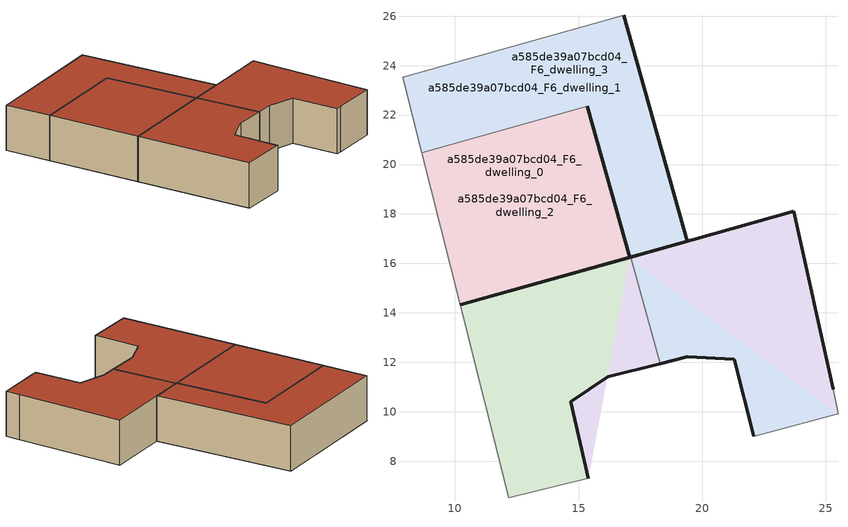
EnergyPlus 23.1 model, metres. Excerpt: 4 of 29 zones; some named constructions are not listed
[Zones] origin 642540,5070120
a585de39a07bcd04_F6_dwelling_0
 floor outside (EU_floor_Construction): 15.38,7.32 16.15,11.4 14.68,10.42 z18; 15.38,7.32 14.68,10.42 16.15,11.4 17.07,16.25 10.21,14.32 12.18,6.52 z18; 18.31,11.95 17.1,16.26 17.07,16.25 16.15,11.4 16.18,11.42 z18; 19.39,16.9 16.83,26.05 7.88,23.53 8.65,20.48 15.35,22.36 17.07,16.25 z18; 17.07,16.25 15.35,22.36 8.65,20.48 10.21,14.32 z18
 wall outside (EU_wall_Construction): 18.31,11.95 16.18,11.42 14.68,10.42 15.38,7.32 / 10.21,14.32 17.1,16.26 z18:21
 wall adiabatic (EU_wall_Construction): 15.38,7.32 12.18,6.52 10.21,14.32 z18:21
 wall to a585de39a07bcd04_F6_dwelling_1 (EU_wall_Construction): 17.1,16.26 18.31,11.95 z18:21
 roof outside (EU_roof_Construction): 15.35,22.36 17.07,16.25 10.21,14.32 8.65,20.48 z21; 17.1,16.26 18.31,11.95 16.18,11.42 14.68,10.42 15.38,7.32 12.18,6.52 10.21,14.32 z21; 16.83,26.05 19.39,16.9 17.07,16.25 15.35,22.36 8.65,20.48 7.88,23.53 z21
a585de39a07bcd04_F6_dwelling_1
 floor outside (EU_floor_Construction): 25.49,9.92 25.29,10.92 23.7,18.11 17.1,16.26 17.11,16.22 z18
 floor to a585de39a07bcd04_F5_dwelling_3 (EU_floor_Construction): 25.49,9.92 17.11,16.22 18.31,11.95 19.38,12.22 21.29,12.12 22.09,9.01 22.49,9.12 z18
 floor to a585de39a07bcd04_F5_dwelling_0 (EU_floor_Construction): 19.39,16.9 16.83,26.05 7.88,23.53 8.65,20.48 15.35,22.36 17.07,16.25 17.1,16.26 z18
 wall outside (EU_wall_Construction): 22.09,9.01 21.29,12.12 19.39,12.22 18.31,11.95 / 17.1,16.26 23.7,18.11 25.29,10.92 z18:21
 wall adiabatic (EU_wall_Construction): 25.29,10.92 25.49,9.92 22.49,9.12 22.09,9.01 z18:21
 roof outside (EU_roof_Construction): 16.83,26.05 19.39,16.9 17.1,16.26 17.07,16.25 15.35,22.36 8.65,20.48 7.88,23.53 z21; 23.7,18.11 25.29,10.92 25.49,9.92 22.49,9.12 22.09,9.01 21.29,12.12 19.39,12.22 18.31,11.95 17.1,16.26 z21
a585de39a07bcd04_F6_dwelling_2
 floor to a585de39a07bcd04_F5_dwelling_2 (EU_floor_Construction): 15.38,7.32 14.68,10.42 16.18,11.42 18.31,11.95 17.1,16.26 10.21,14.32 12.18,6.52 z18; 17.07,16.25 15.35,22.36 8.65,20.48 10.21,14.32 z18
 wall outside (EU_wall_Construction): 15.35,22.36 17.07,16.25 10.21,14.32 z18:21
 wall adiabatic (EU_wall_Construction): 10.21,14.32 8.65,20.48 z18:21
 wall to a585de39a07bcd04_F6_dwelling_3 (EU_wall_Construction): 8.65,20.48 15.35,22.36 z18:21
 roof outside (EU_roof_Construction): 15.35,22.36 17.07,16.25 10.21,14.32 8.65,20.48 z21; 17.1,16.26 18.31,11.95 16.18,11.42 14.68,10.42 15.38,7.32 12.18,6.52 10.21,14.32 z21
a585de39a07bcd04_F6_dwelling_3
 floor outside (EU_floor_Construction): 25.49,9.92 17.11,16.22 18.31,11.95 19.39,12.22 21.29,12.12 22.09,9.01 22.49,9.12 z18
 floor to a585de39a07bcd04_F5_dwelling_3 (EU_floor_Construction): 19.39,16.9 16.83,26.05 7.88,23.53 8.65,20.48 15.35,22.36 17.07,16.25 z18; 15.38,7.32 14.68,10.42 16.15,11.4 17.07,16.25 10.21,14.32 12.18,6.52 z18; 15.38,7.32 16.15,11.4 14.68,10.42 z18; 18.31,11.95 17.11,16.22 17.07,16.25 16.15,11.4 16.18,11.42 z18; 25.49,9.92 25.29,10.92 23.7,18.11 17.1,16.26 17.11,16.22 z18
 wall outside (EU_wall_Construction): 16.83,26.05 19.39,16.9 17.07,16.25 15.36,22.36 z18:21
 wall adiabatic (EU_wall_Construction): 8.65,20.48 7.88,23.53 16.83,26.05 z18:21
 roof outside (EU_roof_Construction): 17.1,16.26 18.31,11.95 16.18,11.42 14.68,10.42 15.38,7.32 12.18,6.52 10.21,14.32 z21; 16.83,26.05 19.39,16.9 17.07,16.25 15.35,22.36 8.65,20.48 7.88,23.53 z21; 23.7,18.11 25.29,10.92 25.49,9.92 22.49,9.12 22.09,9.01 21.29,12.12 19.39,12.22 18.31,11.95 17.1,16.26 z21
[HVACTEMPLATE:THERMOSTAT] Constant Heating Setpoint=20; Constant Cooling Setpoint=50
EU_HeatOnly_a585de39a07bcd04_F0_dwelling_0; EU_HeatOnly_a585de39a07bcd04_F0_dwelling_1; EU_HeatOnly_a585de39a07bcd04_F0_dwelling_2; EU_HeatOnly_a585de39a07bcd04_F0_dwelling_3; EU_HeatOnly_a585de39a07bcd04_F0_dwelling_4; EU_HeatOnly_a585de39a07bcd04_F1_dwelling_0; EU_HeatOnly_a585de39a07bcd04_F1_dwelling_1; EU_HeatOnly_a585de39a07bcd04_F1_dwelling_2; EU_HeatOnly_a585de39a07bcd04_F1_dwelling_3; EU_HeatOnly_a585de39a07bcd04_F2_dwelling_0; EU_HeatOnly_a585de39a07bcd04_F2_dwelling_1; EU_HeatOnly_a585de39a07bcd04_F2_dwelling_2; EU_HeatOnly_a585de39a07bcd04_F2_dwelling_3; EU_HeatOnly_a585de39a07bcd04_F3_dwelling_0; EU_HeatOnly_a585de39a07bcd04_F3_dwelling_1; EU_HeatOnly_a585de39a07bcd04_F3_dwelling_2; EU_HeatOnly_a585de39a07bcd04_F3_dwelling_3; EU_HeatOnly_a585de39a07bcd04_F4_dwelling_0; EU_HeatOnly_a585de39a07bcd04_F4_dwelling_1; EU_HeatOnly_a585de39a07bcd04_F4_dwelling_2; EU_HeatOnly_a585de39a07bcd04_F4_dwelling_3; EU_HeatOnly_a585de39a07bcd04_F5_dwelling_0; EU_HeatOnly_a585de39a07bcd04_F5_dwelling_1; EU_HeatOnly_a585de39a07bcd04_F5_dwelling_2; EU_HeatOnly_a585de39a07bcd04_F5_dwelling_3; EU_HeatOnly_a585de39a07bcd04_F6_dwelling_0; EU_HeatOnly_a585de39a07bcd04_F6_dwelling_1; EU_HeatOnly_a585de39a07bcd04_F6_dwelling_2; EU_HeatOnly_a585de39a07bcd04_F6_dwelling_3
[SCHEDULE:CONSTANT]
Name | Hourly Value
EU_AlwaysOn | 1
EU_CoolingOff | 0
[SCHEDULE:FILE] Column Number=1; Rows to Skip at Top=0; Number of Hours of Data=8760; Column Separator=Comma; Interpolate to Timestep=No; Minutes per Item=60; Adjust Schedule for Daylight Savings=Yes
Name | File
EU_Step8_GainSchedule_a585de39a07bcd04_F2_dwelling_1_f000 | ../../schedules/a585de39a07bcd04/a585de39a07bcd04_F2_dwelling_1_f000_gain.csv
EU_Step8_GainSchedule_a585de39a07bcd04_F2_dwelling_2_f000 | ../../schedules/a585de39a07bcd04/a585de39a07bcd04_F2_dwelling_2_f000_gain.csv
EU_Step8_GainSchedule_a585de39a07bcd04_F2_dwelling_3_f000 | ../../schedules/a585de39a07bcd04/a585de39a07bcd04_F2_dwelling_3_f000_gain.csv
EU_Step8_GainSchedule_a585de39a07bcd04_F3_dwelling_0_f000 | ../../schedules/a585de39a07bcd04/a585de39a07bcd04_F3_dwelling_0_f000_gain.csv
EU_Step8_GainSchedule_a585de39a07bcd04_F3_dwelling_1_f000 | ../../schedules/a585de39a07bcd04/a585de39a07bcd04_F3_dwelling_1_f000_gain.csv
EU_Step8_GainSchedule_a585de39a07bcd04_F3_dwelling_2_f000 | ../../schedules/a585de39a07bcd04/a585de39a07bcd04_F3_dwelling_2_f000_gain.csv
EU_Step8_GainSchedule_a585de39a07bcd04_F3_dwelling_3_f000 | ../../schedules/a585de39a07bcd04/a585de39a07bcd04_F3_dwelling_3_f000_gain.csv
EU_Step8_GainSchedule_a585de39a07bcd04_F4_dwelling_0_f000 | ../../schedules/a585de39a07bcd04/a585de39a07bcd04_F4_dwelling_0_f000_gain.csv
EU_Step8_GainSchedule_a585de39a07bcd04_F4_dwelling_1_f000 | ../../schedules/a585de39a07bcd04/a585de39a07bcd04_F4_dwelling_1_f000_gain.csv
EU_Step8_GainSchedule_a585de39a07bcd04_F4_dwelling_2_f000 | ../../schedules/a585de39a07bcd04/a585de39a07bcd04_F4_dwelling_2_f000_gain.csv
EU_Step8_GainSchedule_a585de39a07bcd04_F4_dwelling_3_f000 | ../../schedules/a585de39a07bcd04/a585de39a07bcd04_F4_dwelling_3_f000_gain.csv
EU_Step8_GainSchedule_a585de39a07bcd04_F5_dwelling_0_f000 | ../../schedules/a585de39a07bcd04/a585de39a07bcd04_F5_dwelling_0_f000_gain.csv
EU_Step8_GainSchedule_a585de39a07bcd04_F5_dwelling_1_f000 | ../../schedules/a585de39a07bcd04/a585de39a07bcd04_F5_dwelling_1_f000_gain.csv
EU_Step8_GainSchedule_a585de39a07bcd04_F5_dwelling_2_f000 | ../../schedules/a585de39a07bcd04/a585de39a07bcd04_F5_dwelling_2_f000_gain.csv
EU_Step8_GainSchedule_a585de39a07bcd04_F5_dwelling_3_f000 | ../../schedules/a585de39a07bcd04/a585de39a07bcd04_F5_dwelling_3_f000_gain.csv
EU_Step8_GainSchedule_a585de39a07bcd04_F6_dwelling_0_f000 | ../../schedules/a585de39a07bcd04/a585de39a07bcd04_F6_dwelling_0_f000_gain.csv
EU_Step8_GainSchedule_a585de39a07bcd04_F6_dwelling_1_f000 | ../../schedules/a585de39a07bcd04/a585de39a07bcd04_F6_dwelling_1_f000_gain.csv
EU_Step8_GainSchedule_a585de39a07bcd04_F6_dwelling_2_f000 | ../../schedules/a585de39a07bcd04/a585de39a07bcd04_F6_dwelling_2_f000_gain.csv
EU_Step8_GainSchedule_a585de39a07bcd04_F6_dwelling_3_f000 | ../../schedules/a585de39a07bcd04/a585de39a07bcd04_F6_dwelling_3_f000_gain.csv
